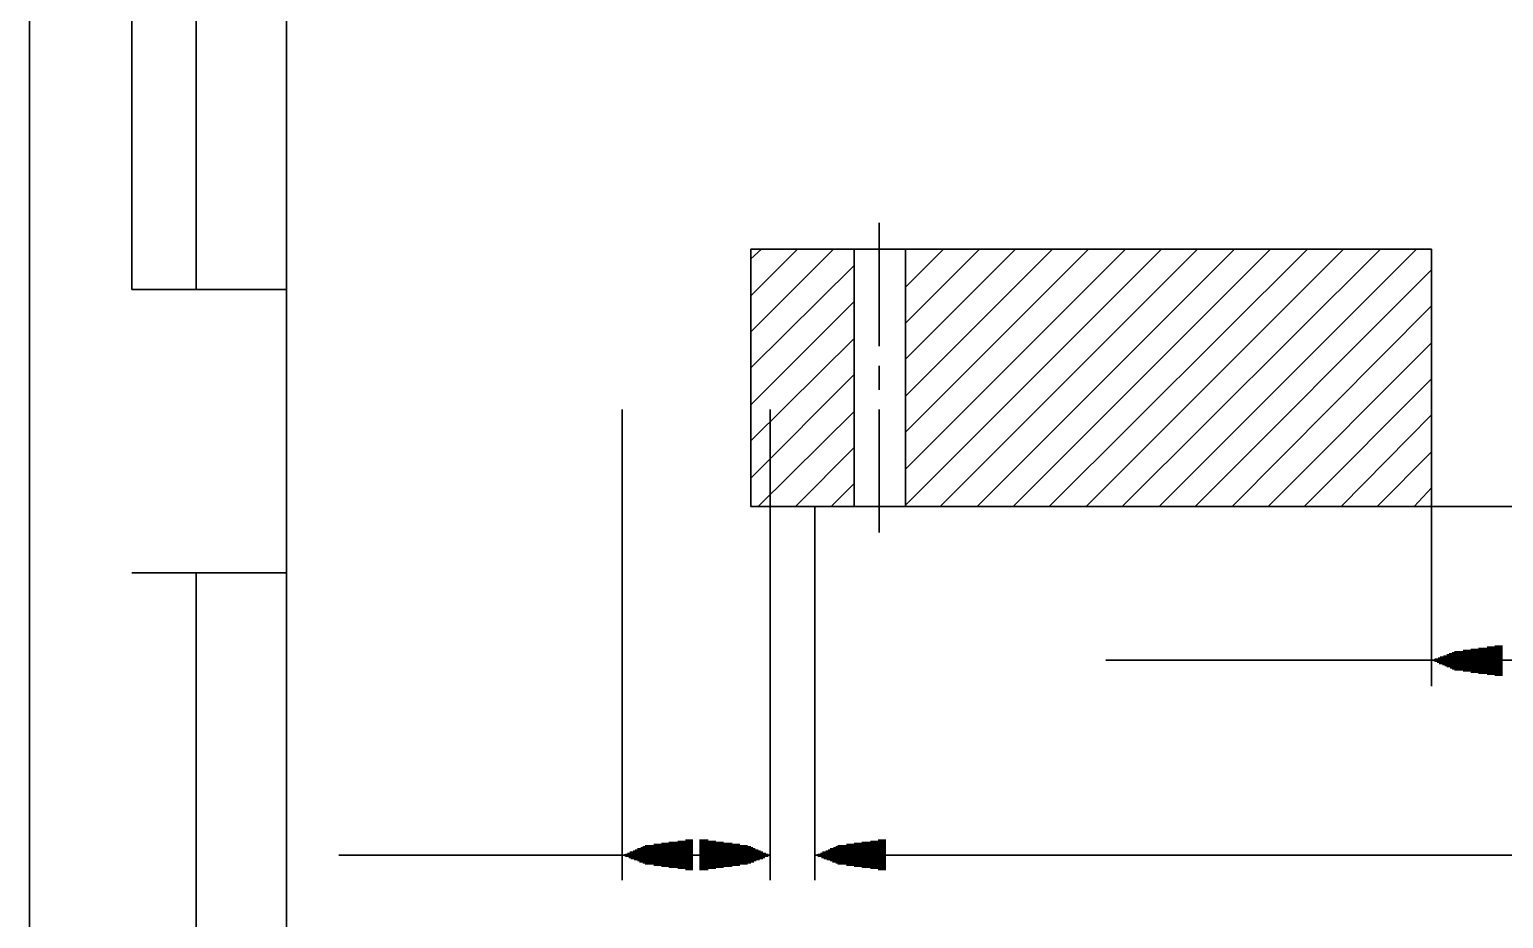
# Model space of a CAD drawing. Extents: x 1 to 210, y 1 to 298.
# Drawn here: x 0.5 to 115.1, y 123.8 to 192.8 of the extents above; entities that cross this region are included whole.
import ezdxf

# ---------------------------------------------------------------- set-up
doc = ezdxf.new("R2010")
doc.units = 0

msp = doc.modelspace()

# ---------------------------------------------------------------- linework, layer by layer
at = {"layer": 'P01887'}
msp.add_lwpolyline([(109.474003, 175.767997), (109.474003, 155.786658), (109.474003, 175.767997)], dxfattribs=at)
at = {"layer": 'P01888'}
msp.add_lwpolyline([(109.474003, 175.767997), (68.579998, 175.767997), (109.474003, 175.767997)], dxfattribs=at)
at = {"layer": 'P01892'}
msp.add_lwpolyline([(64.600665, 175.767997), (56.557331, 175.767997), (64.600665, 175.767997)], dxfattribs=at)
at = {"layer": 'P01893'}
msp.add_lwpolyline([(64.600665, 155.786658), (64.600665, 175.767997), (64.600665, 155.786658)], dxfattribs=at)
at = {"layer": 'P01896'}
msp.add_lwpolyline([(64.600665, 155.786658), (56.557331, 155.786658), (64.600665, 155.786658)], dxfattribs=at)
at = {"layer": 'P01897'}
msp.add_lwpolyline([(109.474003, 155.786658), (68.579998, 155.786658), (109.474003, 155.786658)], dxfattribs=at)
at = {"layer": 'P01898'}
msp.add_lwpolyline([(56.557331, 155.786658), (56.557331, 175.767997), (56.557331, 155.786658)], dxfattribs=at)
at = {"layer": 'P01902'}
msp.add_lwpolyline([(68.579998, 155.786658), (68.579998, 175.767997), (68.579998, 155.786658)], dxfattribs=at)
at = {"layer": 'P01904'}
msp.add_lwpolyline([(68.579998, 155.786658), (64.600665, 155.786658), (68.579998, 155.786658)], dxfattribs=at)
at = {"layer": 'P01905'}
msp.add_lwpolyline([(68.579998, 175.767997), (64.600665, 175.767997), (68.579998, 175.767997)], dxfattribs=at)
at = {"layer": 'P01907'}
msp.add_lwpolyline([(116.585993, 155.786658), (109.474003, 155.786658), (116.585993, 155.786658)], dxfattribs=at)
at = {"layer": 'P01913'}
msp.add_lwpolyline([(66.548, 153.754665), (66.548, 163.321997), (66.548, 153.754665)], dxfattribs=at)
at = {"layer": 'P01914'}
msp.add_lwpolyline([(66.548, 164.846), (66.548, 166.708666), (66.548, 164.846)], dxfattribs=at)
at = {"layer": 'P01915'}
msp.add_lwpolyline([(66.548, 168.232658), (66.548, 177.8), (66.548, 168.232658)], dxfattribs=at)
at = {"layer": 'P01945'}
msp.add_lwpolyline([(108.119326, 155.786658), (109.474003, 157.225997), (108.119326, 155.786658)], dxfattribs=at)
at = {"layer": 'P01947'}
msp.add_lwpolyline([(105.240669, 155.786658), (109.474003, 160.019991), (105.240669, 155.786658)], dxfattribs=at)
at = {"layer": 'P01948'}
msp.add_lwpolyline([(102.446665, 155.786658), (109.474003, 162.898659), (102.446665, 155.786658)], dxfattribs=at)
at = {"layer": 'P01949'}
msp.add_lwpolyline([(99.567997, 155.786658), (109.474003, 165.692664), (99.567997, 155.786658)], dxfattribs=at)
at = {"layer": 'P01950'}
msp.add_lwpolyline([(96.774003, 155.786658), (109.474003, 168.486658), (96.774003, 155.786658)], dxfattribs=at)
at = {"layer": 'P01951'}
msp.add_lwpolyline([(93.979998, 155.786658), (109.474003, 171.365326), (93.979998, 155.786658)], dxfattribs=at)
at = {"layer": 'P01952'}
msp.add_lwpolyline([(91.10133, 155.786658), (109.474003, 174.159331), (91.10133, 155.786658)], dxfattribs=at)
at = {"layer": 'P01953'}
msp.add_lwpolyline([(88.307331, 155.786658), (108.288664, 175.767997), (88.307331, 155.786658)], dxfattribs=at)
at = {"layer": 'P01954'}
msp.add_lwpolyline([(85.428663, 155.786658), (105.49467, 175.767997), (85.428663, 155.786658)], dxfattribs=at)
at = {"layer": 'P01955'}
msp.add_lwpolyline([(82.634663, 155.786658), (102.616002, 175.767997), (82.634663, 155.786658)], dxfattribs=at)
at = {"layer": 'P01956'}
msp.add_lwpolyline([(79.756001, 155.786658), (99.821997, 175.767997), (79.756001, 155.786658)], dxfattribs=at)
at = {"layer": 'P01957'}
msp.add_lwpolyline([(76.961996, 155.786658), (96.943329, 175.767997), (76.961996, 155.786658)], dxfattribs=at)
at = {"layer": 'P01958'}
msp.add_lwpolyline([(74.167997, 155.786658), (94.149335, 175.767997), (74.167997, 155.786658)], dxfattribs=at)
at = {"layer": 'P01959'}
msp.add_lwpolyline([(71.289334, 155.786658), (91.270667, 175.767997), (71.289334, 155.786658)], dxfattribs=at)
at = {"layer": 'P01960'}
msp.add_lwpolyline([(68.579998, 155.871332), (88.476662, 175.767997), (68.579998, 155.871332)], dxfattribs=at)
at = {"layer": 'P01961'}
msp.add_lwpolyline([(68.579998, 158.665326), (85.682663, 175.767997), (68.579998, 158.665326)], dxfattribs=at)
at = {"layer": 'P01962'}
msp.add_lwpolyline([(62.822667, 155.786658), (64.600665, 157.564661), (62.822667, 155.786658)], dxfattribs=at)
at = {"layer": 'P01963'}
msp.add_lwpolyline([(68.579998, 161.543994), (82.804, 175.767997), (68.579998, 161.543994)], dxfattribs=at)
at = {"layer": 'P01964'}
msp.add_lwpolyline([(68.579998, 164.337999), (80.009996, 175.767997), (68.579998, 164.337999)], dxfattribs=at)
at = {"layer": 'P01965'}
msp.add_lwpolyline([(60.028668, 155.786658), (64.600665, 160.358666), (60.028668, 155.786658)], dxfattribs=at)
at = {"layer": 'P01966'}
msp.add_lwpolyline([(57.15, 155.786658), (64.600665, 163.15266), (57.15, 155.786658)], dxfattribs=at)
at = {"layer": 'P01967'}
msp.add_lwpolyline([(68.579998, 167.216667), (77.131333, 175.767997), (68.579998, 167.216667)], dxfattribs=at)
at = {"layer": 'P01968'}
msp.add_lwpolyline([(68.579998, 170.010661), (74.337334, 175.767997), (68.579998, 170.010661)], dxfattribs=at)
at = {"layer": 'P01969'}
msp.add_lwpolyline([(56.557331, 157.987999), (64.600665, 166.031328), (56.557331, 157.987999)], dxfattribs=at)
at = {"layer": 'P01970'}
msp.add_lwpolyline([(56.557331, 160.866667), (64.600665, 168.825332), (56.557331, 160.866667)], dxfattribs=at)
at = {"layer": 'P01971'}
msp.add_lwpolyline([(68.579998, 172.804665), (71.543334, 175.767997), (68.579998, 172.804665)], dxfattribs=at)
at = {"layer": 'P01972'}
msp.add_lwpolyline([(68.579998, 175.683333), (68.664666, 175.767997), (68.579998, 175.683333)], dxfattribs=at)
at = {"layer": 'P01973'}
msp.add_lwpolyline([(56.557331, 163.660661), (64.600665, 171.704), (56.557331, 163.660661)], dxfattribs=at)
at = {"layer": 'P01974'}
msp.add_lwpolyline([(56.557331, 166.539329), (64.600665, 174.497994), (56.557331, 166.539329)], dxfattribs=at)
at = {"layer": 'P01975'}
msp.add_lwpolyline([(56.557331, 169.333333), (62.991999, 175.767997), (56.557331, 169.333333)], dxfattribs=at)
at = {"layer": 'P01976'}
msp.add_lwpolyline([(56.557331, 172.127327), (60.198, 175.767997), (56.557331, 172.127327)], dxfattribs=at)
at = {"layer": 'P01977'}
msp.add_lwpolyline([(56.557331, 175.005995), (57.404, 175.767997), (56.557331, 175.005995)], dxfattribs=at)
at = {"layer": 'P02007'}
msp.add_lwpolyline([(108.119326, 155.786658), (109.474003, 157.225997), (108.119326, 155.786658)], dxfattribs=at)
at = {"layer": 'P02009'}
msp.add_lwpolyline([(105.240669, 155.786658), (109.474003, 160.019991), (105.240669, 155.786658)], dxfattribs=at)
at = {"layer": 'P02010'}
msp.add_lwpolyline([(102.446665, 155.786658), (109.474003, 162.898659), (102.446665, 155.786658)], dxfattribs=at)
at = {"layer": 'P02011'}
msp.add_lwpolyline([(99.567997, 155.786658), (109.474003, 165.692664), (99.567997, 155.786658)], dxfattribs=at)
at = {"layer": 'P02012'}
msp.add_lwpolyline([(96.774003, 155.786658), (109.474003, 168.486658), (96.774003, 155.786658)], dxfattribs=at)
at = {"layer": 'P02013'}
msp.add_lwpolyline([(93.979998, 155.786658), (109.474003, 171.365326), (93.979998, 155.786658)], dxfattribs=at)
at = {"layer": 'P02014'}
msp.add_lwpolyline([(91.10133, 155.786658), (109.474003, 174.159331), (91.10133, 155.786658)], dxfattribs=at)
at = {"layer": 'P02015'}
msp.add_lwpolyline([(88.307331, 155.786658), (108.288664, 175.767997), (88.307331, 155.786658)], dxfattribs=at)
at = {"layer": 'P02016'}
msp.add_lwpolyline([(85.428663, 155.786658), (105.49467, 175.767997), (85.428663, 155.786658)], dxfattribs=at)
at = {"layer": 'P02017'}
msp.add_lwpolyline([(82.634663, 155.786658), (102.616002, 175.767997), (82.634663, 155.786658)], dxfattribs=at)
at = {"layer": 'P02018'}
msp.add_lwpolyline([(79.756001, 155.786658), (99.821997, 175.767997), (79.756001, 155.786658)], dxfattribs=at)
at = {"layer": 'P02019'}
msp.add_lwpolyline([(76.961996, 155.786658), (96.943329, 175.767997), (76.961996, 155.786658)], dxfattribs=at)
at = {"layer": 'P02020'}
msp.add_lwpolyline([(74.167997, 155.786658), (94.149335, 175.767997), (74.167997, 155.786658)], dxfattribs=at)
at = {"layer": 'P02021'}
msp.add_lwpolyline([(71.289334, 155.786658), (91.270667, 175.767997), (71.289334, 155.786658)], dxfattribs=at)
at = {"layer": 'P02022'}
msp.add_lwpolyline([(68.579998, 155.871332), (88.476662, 175.767997), (68.579998, 155.871332)], dxfattribs=at)
at = {"layer": 'P02023'}
msp.add_lwpolyline([(68.579998, 158.665326), (85.682663, 175.767997), (68.579998, 158.665326)], dxfattribs=at)
at = {"layer": 'P02024'}
msp.add_lwpolyline([(62.822667, 155.786658), (64.600665, 157.564661), (62.822667, 155.786658)], dxfattribs=at)
at = {"layer": 'P02025'}
msp.add_lwpolyline([(68.579998, 161.543994), (82.804, 175.767997), (68.579998, 161.543994)], dxfattribs=at)
at = {"layer": 'P02026'}
msp.add_lwpolyline([(68.579998, 164.337999), (80.009996, 175.767997), (68.579998, 164.337999)], dxfattribs=at)
at = {"layer": 'P02027'}
msp.add_lwpolyline([(60.028668, 155.786658), (64.600665, 160.358666), (60.028668, 155.786658)], dxfattribs=at)
at = {"layer": 'P02028'}
msp.add_lwpolyline([(57.15, 155.786658), (64.600665, 163.15266), (57.15, 155.786658)], dxfattribs=at)
at = {"layer": 'P02029'}
msp.add_lwpolyline([(68.579998, 167.216667), (77.131333, 175.767997), (68.579998, 167.216667)], dxfattribs=at)
at = {"layer": 'P02030'}
msp.add_lwpolyline([(68.579998, 170.010661), (74.337334, 175.767997), (68.579998, 170.010661)], dxfattribs=at)
at = {"layer": 'P02031'}
msp.add_lwpolyline([(56.557331, 157.987999), (64.600665, 166.031328), (56.557331, 157.987999)], dxfattribs=at)
at = {"layer": 'P02032'}
msp.add_lwpolyline([(56.557331, 160.866667), (64.600665, 168.825332), (56.557331, 160.866667)], dxfattribs=at)
at = {"layer": 'P02033'}
msp.add_lwpolyline([(68.579998, 172.804665), (71.543334, 175.767997), (68.579998, 172.804665)], dxfattribs=at)
at = {"layer": 'P02034'}
msp.add_lwpolyline([(68.579998, 175.683333), (68.664666, 175.767997), (68.579998, 175.683333)], dxfattribs=at)
at = {"layer": 'P02035'}
msp.add_lwpolyline([(56.557331, 163.660661), (64.600665, 171.704), (56.557331, 163.660661)], dxfattribs=at)
at = {"layer": 'P02036'}
msp.add_lwpolyline([(56.557331, 166.539329), (64.600665, 174.497994), (56.557331, 166.539329)], dxfattribs=at)
at = {"layer": 'P02037'}
msp.add_lwpolyline([(56.557331, 169.333333), (62.991999, 175.767997), (56.557331, 169.333333)], dxfattribs=at)
at = {"layer": 'P02038'}
msp.add_lwpolyline([(56.557331, 172.127327), (60.198, 175.767997), (56.557331, 172.127327)], dxfattribs=at)
at = {"layer": 'P02039'}
msp.add_lwpolyline([(56.557331, 175.005995), (57.404, 175.767997), (56.557331, 175.005995)], dxfattribs=at)
at = {"layer": 'P02043'}
msp.add_lwpolyline([(61.552665, 155.786658), (61.552665, 126.746), (61.552665, 155.786658)], dxfattribs=at)
at = {"layer": 'P02049'}
msp.add_lwpolyline([(46.566667, 163.321997), (46.566667, 126.746), (46.566667, 163.321997)], dxfattribs=at)
at = {"layer": 'P02050'}
msp.add_lwpolyline([(46.566667, 128.693329), (41.655998, 128.693329), (46.566667, 128.693329)], dxfattribs=at)
at = {"layer": 'P02051'}
msp.add_lwpolyline([(58.081333, 163.321997), (58.081333, 126.746), (58.081333, 163.321997)], dxfattribs=at)
at = {"layer": 'P02052'}
msp.add_lwpolyline([(41.655998, 128.693329), (24.553333, 128.693329), (41.655998, 128.693329)], dxfattribs=at)
at = {"layer": 'P02053'}
msp.add_lwpolyline([(109.474003, 155.786658), (109.474003, 141.816667), (109.474003, 155.786658)], dxfattribs=at)
at = {"layer": 'P02054'}
msp.add_lwpolyline([(109.474003, 143.848659), (104.563331, 143.848659), (109.474003, 143.848659)], dxfattribs=at)
at = {"layer": 'P02056'}
msp.add_lwpolyline([(104.563331, 143.848659), (84.158666, 143.848659), (104.563331, 143.848659)], dxfattribs=at)
at = {"layer": 'P02355'}
msp.add_lwpolyline([(66.463331, 129.878668), (67.056001, 129.878668)], dxfattribs=at)
at = {"layer": 'P02356'}
msp.add_lwpolyline([(65.870667, 129.793994), (67.056001, 129.793994)], dxfattribs=at)
at = {"layer": 'P02357'}
msp.add_lwpolyline([(65.193334, 129.709331), (67.056001, 129.709331)], dxfattribs=at)
at = {"layer": 'P02358'}
msp.add_lwpolyline([(64.600665, 129.624668), (67.056001, 129.624668)], dxfattribs=at)
at = {"layer": 'P02359'}
msp.add_lwpolyline([(64.008001, 129.539994), (67.056001, 129.539994)], dxfattribs=at)
at = {"layer": 'P02360'}
msp.add_lwpolyline([(63.330663, 129.45533), (67.056001, 129.45533)], dxfattribs=at)
at = {"layer": 'P02361'}
msp.add_lwpolyline([(63.161331, 129.370667), (67.056001, 129.370667)], dxfattribs=at)
at = {"layer": 'P02362'}
msp.add_lwpolyline([(62.991999, 129.285993), (67.056001, 129.285993)], dxfattribs=at)
at = {"layer": 'P02363'}
msp.add_lwpolyline([(62.737999, 129.20133), (67.056001, 129.20133)], dxfattribs=at)
at = {"layer": 'P02364'}
msp.add_lwpolyline([(62.568667, 129.116667), (67.056001, 129.116667)], dxfattribs=at)
at = {"layer": 'P02365'}
msp.add_lwpolyline([(62.39933, 129.031993), (67.056001, 129.031993)], dxfattribs=at)
at = {"layer": 'P02366'}
msp.add_lwpolyline([(62.145335, 128.947329), (67.056001, 128.947329)], dxfattribs=at)
at = {"layer": 'P02367'}
msp.add_lwpolyline([(61.975997, 128.862666), (67.056001, 128.862666)], dxfattribs=at)
at = {"layer": 'P02368'}
msp.add_lwpolyline([(61.806666, 128.777992), (67.056001, 128.777992)], dxfattribs=at)
at = {"layer": 'P02369'}
msp.add_lwpolyline([(61.552665, 128.693329), (67.056001, 128.693329)], dxfattribs=at)
at = {"layer": 'P02370'}
msp.add_lwpolyline([(61.806666, 128.608666), (67.056001, 128.608666)], dxfattribs=at)
at = {"layer": 'P02371'}
msp.add_lwpolyline([(62.060666, 128.523992), (67.056001, 128.523992)], dxfattribs=at)
at = {"layer": 'P02372'}
msp.add_lwpolyline([(62.229998, 128.439329), (67.056001, 128.439329)], dxfattribs=at)
at = {"layer": 'P02373'}
msp.add_lwpolyline([(62.483998, 128.354665), (67.056001, 128.354665)], dxfattribs=at)
at = {"layer": 'P02374'}
msp.add_lwpolyline([(62.737999, 128.269991), (67.056001, 128.269991)], dxfattribs=at)
at = {"layer": 'P02375'}
msp.add_lwpolyline([(62.907331, 128.185328), (67.056001, 128.185328)], dxfattribs=at)
at = {"layer": 'P02376'}
msp.add_lwpolyline([(63.161331, 128.100665), (67.056001, 128.100665)], dxfattribs=at)
at = {"layer": 'P02377'}
msp.add_lwpolyline([(63.330663, 128.015991), (67.056001, 128.015991)], dxfattribs=at)
at = {"layer": 'P02378'}
msp.add_lwpolyline([(64.008001, 127.931328), (67.056001, 127.931328)], dxfattribs=at)
at = {"layer": 'P02379'}
msp.add_lwpolyline([(64.600665, 127.846665), (67.056001, 127.846665)], dxfattribs=at)
at = {"layer": 'P02380'}
msp.add_lwpolyline([(65.193334, 127.762001), (67.056001, 127.762001)], dxfattribs=at)
at = {"layer": 'P02381'}
msp.add_lwpolyline([(65.870667, 127.677327), (67.056001, 127.677327)], dxfattribs=at)
at = {"layer": 'P02382'}
msp.add_lwpolyline([(66.463331, 127.592664), (67.056001, 127.592664), (66.463331, 127.592664)], dxfattribs=at)
at = {"layer": 'P02383'}
msp.add_lwpolyline([(61.552665, 128.693329), (66.548, 129.370667), (61.552665, 128.693329)], dxfattribs=at)
at = {"layer": 'P02384'}
msp.add_lwpolyline([(66.548, 129.370667), (66.039999, 128.693329), (66.548, 129.370667)], dxfattribs=at)
at = {"layer": 'P02385'}
msp.add_lwpolyline([(66.039999, 128.693329), (66.548, 128.015991), (66.039999, 128.693329)], dxfattribs=at)
at = {"layer": 'P02386'}
msp.add_lwpolyline([(66.548, 128.015991), (61.552665, 128.693329), (66.548, 128.015991)], dxfattribs=at)
at = {"layer": 'P02387'}
msp.add_lwpolyline([(65.95533, 129.285993), (66.548, 129.285993)], dxfattribs=at)
at = {"layer": 'P02388'}
msp.add_lwpolyline([(65.362666, 129.20133), (66.463331, 129.20133)], dxfattribs=at)
at = {"layer": 'P02389'}
msp.add_lwpolyline([(64.685334, 129.116667), (66.378663, 129.116667)], dxfattribs=at)
at = {"layer": 'P02390'}
msp.add_lwpolyline([(64.092664, 129.031993), (66.293999, 129.031993)], dxfattribs=at)
at = {"layer": 'P02391'}
msp.add_lwpolyline([(63.5, 128.947329), (66.293999, 128.947329)], dxfattribs=at)
at = {"layer": 'P02392'}
msp.add_lwpolyline([(62.822667, 128.862666), (66.209331, 128.862666)], dxfattribs=at)
at = {"layer": 'P02393'}
msp.add_lwpolyline([(62.229998, 128.777992), (66.124668, 128.777992), (62.229998, 128.777992)], dxfattribs=at)
at = {"layer": 'P02394'}
msp.add_lwpolyline([(61.552665, 128.693329), (66.039999, 128.693329)], dxfattribs=at)
at = {"layer": 'P02395'}
msp.add_lwpolyline([(62.229998, 128.608666), (66.124668, 128.608666)], dxfattribs=at)
at = {"layer": 'P02396'}
msp.add_lwpolyline([(62.822667, 128.523992), (66.209331, 128.523992)], dxfattribs=at)
at = {"layer": 'P02397'}
msp.add_lwpolyline([(63.5, 128.439329), (66.293999, 128.439329)], dxfattribs=at)
at = {"layer": 'P02398'}
msp.add_lwpolyline([(64.092664, 128.354665), (66.293999, 128.354665)], dxfattribs=at)
at = {"layer": 'P02399'}
msp.add_lwpolyline([(64.685334, 128.269991), (66.378663, 128.269991)], dxfattribs=at)
at = {"layer": 'P02400'}
msp.add_lwpolyline([(65.362666, 128.185328), (66.463331, 128.185328)], dxfattribs=at)
at = {"layer": 'P02401'}
msp.add_lwpolyline([(65.95533, 128.100665), (66.548, 128.100665), (65.95533, 128.100665)], dxfattribs=at)
at = {"layer": 'P02449'}
msp.add_lwpolyline([(61.552665, 128.693329), (171.534663, 128.693329), (61.552665, 128.693329)], dxfattribs=at)
at = {"layer": 'P02545'}
msp.add_lwpolyline([(51.477333, 129.878668), (52.069997, 129.878668)], dxfattribs=at)
at = {"layer": 'P02546'}
msp.add_lwpolyline([(50.884663, 129.793994), (52.069997, 129.793994)], dxfattribs=at)
at = {"layer": 'P02547'}
msp.add_lwpolyline([(50.207331, 129.709331), (52.069997, 129.709331)], dxfattribs=at)
at = {"layer": 'P02548'}
msp.add_lwpolyline([(49.614666, 129.624668), (52.069997, 129.624668)], dxfattribs=at)
at = {"layer": 'P02549'}
msp.add_lwpolyline([(49.021997, 129.539994), (52.069997, 129.539994)], dxfattribs=at)
at = {"layer": 'P02550'}
msp.add_lwpolyline([(48.344664, 129.45533), (52.069997, 129.45533)], dxfattribs=at)
at = {"layer": 'P02551'}
msp.add_lwpolyline([(48.175332, 129.370667), (52.069997, 129.370667)], dxfattribs=at)
at = {"layer": 'P02552'}
msp.add_lwpolyline([(48.006001, 129.285993), (52.069997, 129.285993)], dxfattribs=at)
at = {"layer": 'P02553'}
msp.add_lwpolyline([(47.752, 129.20133), (52.069997, 129.20133)], dxfattribs=at)
at = {"layer": 'P02554'}
msp.add_lwpolyline([(47.582663, 129.116667), (52.069997, 129.116667)], dxfattribs=at)
at = {"layer": 'P02555'}
msp.add_lwpolyline([(47.413331, 129.031993), (52.069997, 129.031993)], dxfattribs=at)
at = {"layer": 'P02556'}
msp.add_lwpolyline([(47.159331, 128.947329), (52.069997, 128.947329)], dxfattribs=at)
at = {"layer": 'P02557'}
msp.add_lwpolyline([(46.989999, 128.862666), (52.069997, 128.862666)], dxfattribs=at)
at = {"layer": 'P02558'}
msp.add_lwpolyline([(46.820667, 128.777992), (52.069997, 128.777992)], dxfattribs=at)
at = {"layer": 'P02559'}
msp.add_lwpolyline([(46.566667, 128.693329), (52.069997, 128.693329)], dxfattribs=at)
at = {"layer": 'P02560'}
msp.add_lwpolyline([(46.820667, 128.608666), (52.069997, 128.608666)], dxfattribs=at)
at = {"layer": 'P02561'}
msp.add_lwpolyline([(47.074668, 128.523992), (52.069997, 128.523992)], dxfattribs=at)
at = {"layer": 'P02562'}
msp.add_lwpolyline([(47.243999, 128.439329), (52.069997, 128.439329)], dxfattribs=at)
at = {"layer": 'P02563'}
msp.add_lwpolyline([(47.498, 128.354665), (52.069997, 128.354665)], dxfattribs=at)
at = {"layer": 'P02564'}
msp.add_lwpolyline([(47.752, 128.269991), (52.069997, 128.269991)], dxfattribs=at)
at = {"layer": 'P02565'}
msp.add_lwpolyline([(47.921332, 128.185328), (52.069997, 128.185328)], dxfattribs=at)
at = {"layer": 'P02566'}
msp.add_lwpolyline([(48.175332, 128.100665), (52.069997, 128.100665)], dxfattribs=at)
at = {"layer": 'P02567'}
msp.add_lwpolyline([(48.344664, 128.015991), (52.069997, 128.015991)], dxfattribs=at)
at = {"layer": 'P02568'}
msp.add_lwpolyline([(49.021997, 127.931328), (52.069997, 127.931328)], dxfattribs=at)
at = {"layer": 'P02569'}
msp.add_lwpolyline([(49.614666, 127.846665), (52.069997, 127.846665)], dxfattribs=at)
at = {"layer": 'P02570'}
msp.add_lwpolyline([(50.207331, 127.762001), (52.069997, 127.762001)], dxfattribs=at)
at = {"layer": 'P02571'}
msp.add_lwpolyline([(50.884663, 127.677327), (52.069997, 127.677327)], dxfattribs=at)
at = {"layer": 'P02572'}
msp.add_lwpolyline([(51.477333, 127.592664), (52.069997, 127.592664), (51.477333, 127.592664)], dxfattribs=at)
at = {"layer": 'P02573'}
msp.add_lwpolyline([(46.566667, 128.693329), (51.562001, 129.370667), (46.566667, 128.693329)], dxfattribs=at)
at = {"layer": 'P02574'}
msp.add_lwpolyline([(51.562001, 129.370667), (51.054, 128.693329), (51.562001, 129.370667)], dxfattribs=at)
at = {"layer": 'P02575'}
msp.add_lwpolyline([(51.054, 128.693329), (51.562001, 128.015991), (51.054, 128.693329)], dxfattribs=at)
at = {"layer": 'P02576'}
msp.add_lwpolyline([(51.562001, 128.015991), (46.566667, 128.693329), (51.562001, 128.015991)], dxfattribs=at)
at = {"layer": 'P02577'}
msp.add_lwpolyline([(50.969332, 129.285993), (51.562001, 129.285993)], dxfattribs=at)
at = {"layer": 'P02578'}
msp.add_lwpolyline([(50.376668, 129.20133), (51.477333, 129.20133)], dxfattribs=at)
at = {"layer": 'P02579'}
msp.add_lwpolyline([(49.69933, 129.116667), (51.392664, 129.116667)], dxfattribs=at)
at = {"layer": 'P02580'}
msp.add_lwpolyline([(49.106666, 129.031993), (51.308001, 129.031993)], dxfattribs=at)
at = {"layer": 'P02581'}
msp.add_lwpolyline([(48.514002, 128.947329), (51.308001, 128.947329)], dxfattribs=at)
at = {"layer": 'P02582'}
msp.add_lwpolyline([(47.836663, 128.862666), (51.223332, 128.862666)], dxfattribs=at)
at = {"layer": 'P02583'}
msp.add_lwpolyline([(47.243999, 128.777992), (51.138664, 128.777992), (47.243999, 128.777992)], dxfattribs=at)
at = {"layer": 'P02584'}
msp.add_lwpolyline([(46.566667, 128.693329), (51.054, 128.693329)], dxfattribs=at)
at = {"layer": 'P02585'}
msp.add_lwpolyline([(47.243999, 128.608666), (51.138664, 128.608666)], dxfattribs=at)
at = {"layer": 'P02586'}
msp.add_lwpolyline([(47.836663, 128.523992), (51.223332, 128.523992)], dxfattribs=at)
at = {"layer": 'P02587'}
msp.add_lwpolyline([(48.514002, 128.439329), (51.308001, 128.439329)], dxfattribs=at)
at = {"layer": 'P02588'}
msp.add_lwpolyline([(49.106666, 128.354665), (51.308001, 128.354665)], dxfattribs=at)
at = {"layer": 'P02589'}
msp.add_lwpolyline([(49.69933, 128.269991), (51.392664, 128.269991)], dxfattribs=at)
at = {"layer": 'P02590'}
msp.add_lwpolyline([(50.376668, 128.185328), (51.477333, 128.185328)], dxfattribs=at)
at = {"layer": 'P02591'}
msp.add_lwpolyline([(50.969332, 128.100665), (51.562001, 128.100665), (50.969332, 128.100665)], dxfattribs=at)
at = {"layer": 'P02592'}
msp.add_lwpolyline([(52.577998, 129.878668), (53.25533, 129.878668)], dxfattribs=at)
at = {"layer": 'P02593'}
msp.add_lwpolyline([(52.577998, 129.793994), (53.848, 129.793994)], dxfattribs=at)
at = {"layer": 'P02594'}
msp.add_lwpolyline([(52.577998, 129.709331), (54.440664, 129.709331)], dxfattribs=at)
at = {"layer": 'P02595'}
msp.add_lwpolyline([(52.577998, 129.624668), (55.117997, 129.624668)], dxfattribs=at)
at = {"layer": 'P02596'}
msp.add_lwpolyline([(52.577998, 129.539994), (55.710666, 129.539994)], dxfattribs=at)
at = {"layer": 'P02597'}
msp.add_lwpolyline([(52.577998, 129.45533), (56.30333, 129.45533)], dxfattribs=at)
at = {"layer": 'P02598'}
msp.add_lwpolyline([(52.577998, 129.370667), (56.557331, 129.370667)], dxfattribs=at)
at = {"layer": 'P02599'}
msp.add_lwpolyline([(52.577998, 129.285993), (56.726668, 129.285993)], dxfattribs=at)
at = {"layer": 'P02600'}
msp.add_lwpolyline([(52.577998, 129.20133), (56.896, 129.20133)], dxfattribs=at)
at = {"layer": 'P02601'}
msp.add_lwpolyline([(52.577998, 129.116667), (57.15, 129.116667)], dxfattribs=at)
at = {"layer": 'P02602'}
msp.add_lwpolyline([(52.577998, 129.031993), (57.319332, 129.031993)], dxfattribs=at)
at = {"layer": 'P02603'}
msp.add_lwpolyline([(52.577998, 128.947329), (57.488664, 128.947329)], dxfattribs=at)
at = {"layer": 'P02604'}
msp.add_lwpolyline([(52.577998, 128.862666), (57.742664, 128.862666)], dxfattribs=at)
at = {"layer": 'P02605'}
msp.add_lwpolyline([(52.577998, 128.777992), (57.912001, 128.777992)], dxfattribs=at)
at = {"layer": 'P02606'}
msp.add_lwpolyline([(52.577998, 128.693329), (58.081333, 128.693329)], dxfattribs=at)
at = {"layer": 'P02607'}
msp.add_lwpolyline([(52.577998, 128.608666), (57.912001, 128.608666)], dxfattribs=at)
at = {"layer": 'P02608'}
msp.add_lwpolyline([(52.577998, 128.523992), (57.658001, 128.523992)], dxfattribs=at)
at = {"layer": 'P02609'}
msp.add_lwpolyline([(52.577998, 128.439329), (57.488664, 128.439329)], dxfattribs=at)
at = {"layer": 'P02610'}
msp.add_lwpolyline([(52.577998, 128.354665), (57.234663, 128.354665)], dxfattribs=at)
at = {"layer": 'P02611'}
msp.add_lwpolyline([(52.577998, 128.269991), (56.980663, 128.269991)], dxfattribs=at)
at = {"layer": 'P02612'}
msp.add_lwpolyline([(52.577998, 128.185328), (56.811331, 128.185328)], dxfattribs=at)
at = {"layer": 'P02613'}
msp.add_lwpolyline([(52.577998, 128.100665), (56.557331, 128.100665)], dxfattribs=at)
at = {"layer": 'P02614'}
msp.add_lwpolyline([(52.577998, 128.015991), (56.30333, 128.015991)], dxfattribs=at)
at = {"layer": 'P02615'}
msp.add_lwpolyline([(52.577998, 127.931328), (55.710666, 127.931328)], dxfattribs=at)
at = {"layer": 'P02616'}
msp.add_lwpolyline([(52.577998, 127.846665), (55.117997, 127.846665)], dxfattribs=at)
at = {"layer": 'P02617'}
msp.add_lwpolyline([(52.577998, 127.762001), (54.440664, 127.762001)], dxfattribs=at)
at = {"layer": 'P02618'}
msp.add_lwpolyline([(52.577998, 127.677327), (53.848, 127.677327)], dxfattribs=at)
at = {"layer": 'P02619'}
msp.add_lwpolyline([(52.577998, 127.592664), (53.25533, 127.592664), (52.577998, 127.592664)], dxfattribs=at)
at = {"layer": 'P02620'}
msp.add_lwpolyline([(58.081333, 128.693329), (53.085998, 128.015991), (58.081333, 128.693329)], dxfattribs=at)
at = {"layer": 'P02621'}
msp.add_lwpolyline([(53.085998, 128.015991), (53.593999, 128.693329), (53.085998, 128.015991)], dxfattribs=at)
at = {"layer": 'P02622'}
msp.add_lwpolyline([(53.593999, 128.693329), (53.085998, 129.370667), (53.593999, 128.693329)], dxfattribs=at)
at = {"layer": 'P02623'}
msp.add_lwpolyline([(53.085998, 129.370667), (58.081333, 128.693329), (53.085998, 129.370667)], dxfattribs=at)
at = {"layer": 'P02624'}
msp.add_lwpolyline([(53.593999, 128.693329), (58.081333, 128.693329)], dxfattribs=at)
at = {"layer": 'P02625'}
msp.add_lwpolyline([(53.593999, 128.608666), (57.488664, 128.608666)], dxfattribs=at)
at = {"layer": 'P02626'}
msp.add_lwpolyline([(53.509331, 128.523992), (56.896, 128.523992)], dxfattribs=at)
at = {"layer": 'P02627'}
msp.add_lwpolyline([(53.424668, 128.439329), (56.218667, 128.439329)], dxfattribs=at)
at = {"layer": 'P02628'}
msp.add_lwpolyline([(53.339999, 128.354665), (55.625997, 128.354665)], dxfattribs=at)
at = {"layer": 'P02629'}
msp.add_lwpolyline([(53.339999, 128.269991), (55.033333, 128.269991)], dxfattribs=at)
at = {"layer": 'P02630'}
msp.add_lwpolyline([(53.25533, 128.185328), (54.356001, 128.185328)], dxfattribs=at)
at = {"layer": 'P02631'}
msp.add_lwpolyline([(53.170667, 128.100665), (53.763331, 128.100665), (53.170667, 128.100665)], dxfattribs=at)
at = {"layer": 'P02632'}
msp.add_lwpolyline([(53.170667, 129.285993), (53.763331, 129.285993)], dxfattribs=at)
at = {"layer": 'P02633'}
msp.add_lwpolyline([(53.25533, 129.20133), (54.356001, 129.20133)], dxfattribs=at)
at = {"layer": 'P02634'}
msp.add_lwpolyline([(53.339999, 129.116667), (55.033333, 129.116667)], dxfattribs=at)
at = {"layer": 'P02635'}
msp.add_lwpolyline([(53.339999, 129.031993), (55.625997, 129.031993)], dxfattribs=at)
at = {"layer": 'P02636'}
msp.add_lwpolyline([(53.424668, 128.947329), (56.218667, 128.947329)], dxfattribs=at)
at = {"layer": 'P02637'}
msp.add_lwpolyline([(53.509331, 128.862666), (56.896, 128.862666)], dxfattribs=at)
at = {"layer": 'P02638'}
msp.add_lwpolyline([(53.593999, 128.777992), (57.488664, 128.777992), (53.593999, 128.777992)], dxfattribs=at)
at = {"layer": 'P02639'}
msp.add_lwpolyline([(46.566667, 128.693329), (58.081333, 128.693329), (46.566667, 128.693329)], dxfattribs=at)
at = {"layer": 'P02640'}
msp.add_lwpolyline([(114.384663, 144.949324), (114.977327, 144.949324)], dxfattribs=at)
at = {"layer": 'P02641'}
msp.add_lwpolyline([(113.791999, 144.864661), (114.977327, 144.864661)], dxfattribs=at)
at = {"layer": 'P02642'}
msp.add_lwpolyline([(113.114661, 144.779998), (114.977327, 144.779998)], dxfattribs=at)
at = {"layer": 'P02643'}
msp.add_lwpolyline([(112.521997, 144.695324), (114.977327, 144.695324)], dxfattribs=at)
at = {"layer": 'P02644'}
msp.add_lwpolyline([(111.929333, 144.610661), (114.977327, 144.610661)], dxfattribs=at)
at = {"layer": 'P02645'}
msp.add_lwpolyline([(111.251995, 144.525997), (114.977327, 144.525997)], dxfattribs=at)
at = {"layer": 'P02646'}
msp.add_lwpolyline([(111.082668, 144.441334), (114.977327, 144.441334)], dxfattribs=at)
at = {"layer": 'P02647'}
msp.add_lwpolyline([(110.828668, 144.35666), (114.977327, 144.35666)], dxfattribs=at)
at = {"layer": 'P02648'}
msp.add_lwpolyline([(110.659331, 144.271997), (114.977327, 144.271997)], dxfattribs=at)
at = {"layer": 'P02649'}
msp.add_lwpolyline([(110.40533, 144.187334), (114.977327, 144.187334)], dxfattribs=at)
at = {"layer": 'P02650'}
msp.add_lwpolyline([(110.15133, 144.10266), (114.977327, 144.10266)], dxfattribs=at)
at = {"layer": 'P02651'}
msp.add_lwpolyline([(109.981993, 144.017997), (114.977327, 144.017997)], dxfattribs=at)
at = {"layer": 'P02652'}
msp.add_lwpolyline([(109.727992, 143.933333), (114.977327, 143.933333)], dxfattribs=at)
at = {"layer": 'P02653'}
msp.add_lwpolyline([(109.474003, 143.848659), (114.977327, 143.848659)], dxfattribs=at)
at = {"layer": 'P02654'}
msp.add_lwpolyline([(109.727992, 143.763996), (114.977327, 143.763996)], dxfattribs=at)
at = {"layer": 'P02655'}
msp.add_lwpolyline([(109.897329, 143.679333), (114.977327, 143.679333)], dxfattribs=at)
at = {"layer": 'P02656'}
msp.add_lwpolyline([(110.066667, 143.594659), (114.977327, 143.594659)], dxfattribs=at)
at = {"layer": 'P02657'}
msp.add_lwpolyline([(110.320667, 143.509996), (114.977327, 143.509996)], dxfattribs=at)
at = {"layer": 'P02658'}
msp.add_lwpolyline([(110.489994, 143.425332), (114.977327, 143.425332)], dxfattribs=at)
at = {"layer": 'P02659'}
msp.add_lwpolyline([(110.659331, 143.340658), (114.977327, 143.340658)], dxfattribs=at)
at = {"layer": 'P02660'}
msp.add_lwpolyline([(110.913331, 143.255995), (114.977327, 143.255995)], dxfattribs=at)
at = {"layer": 'P02661'}
msp.add_lwpolyline([(111.082668, 143.171332), (114.977327, 143.171332)], dxfattribs=at)
at = {"layer": 'P02662'}
msp.add_lwpolyline([(111.251995, 143.086658), (114.977327, 143.086658)], dxfattribs=at)
at = {"layer": 'P02663'}
msp.add_lwpolyline([(111.929333, 143.001995), (114.977327, 143.001995)], dxfattribs=at)
at = {"layer": 'P02664'}
msp.add_lwpolyline([(112.521997, 142.917332), (114.977327, 142.917332)], dxfattribs=at)
at = {"layer": 'P02665'}
msp.add_lwpolyline([(113.114661, 142.832658), (114.977327, 142.832658)], dxfattribs=at)
at = {"layer": 'P02666'}
msp.add_lwpolyline([(113.791999, 142.747994), (114.977327, 142.747994)], dxfattribs=at)
at = {"layer": 'P02667'}
msp.add_lwpolyline([(114.384663, 142.663331), (114.977327, 142.663331), (114.384663, 142.663331)], dxfattribs=at)
at = {"layer": 'P02668'}
msp.add_lwpolyline([(109.474003, 143.848659), (114.469326, 144.441334), (109.474003, 143.848659)], dxfattribs=at)
at = {"layer": 'P02669'}
msp.add_lwpolyline([(114.469326, 144.441334), (113.961326, 143.848659), (114.469326, 144.441334)], dxfattribs=at)
at = {"layer": 'P02670'}
msp.add_lwpolyline([(113.961326, 143.848659), (114.469326, 143.171332), (113.961326, 143.848659)], dxfattribs=at)
at = {"layer": 'P02671'}
msp.add_lwpolyline([(114.469326, 143.171332), (109.474003, 143.848659), (114.469326, 143.171332)], dxfattribs=at)
at = {"layer": 'P02672'}
msp.add_lwpolyline([(113.791999, 144.35666), (114.469326, 144.35666)], dxfattribs=at)
at = {"layer": 'P02673'}
msp.add_lwpolyline([(113.114661, 144.271997), (114.384663, 144.271997)], dxfattribs=at)
at = {"layer": 'P02674'}
msp.add_lwpolyline([(112.35266, 144.187334), (114.3, 144.187334)], dxfattribs=at)
at = {"layer": 'P02675'}
msp.add_lwpolyline([(111.675332, 144.10266), (114.215326, 144.10266)], dxfattribs=at)
at = {"layer": 'P02676'}
msp.add_lwpolyline([(110.913331, 144.017997), (114.130663, 144.017997)], dxfattribs=at)
at = {"layer": 'P02677'}
msp.add_lwpolyline([(110.235993, 143.933333), (114.046, 143.933333), (110.235993, 143.933333)], dxfattribs=at)
at = {"layer": 'P02678'}
msp.add_lwpolyline([(109.474003, 143.848659), (113.961326, 143.848659)], dxfattribs=at)
at = {"layer": 'P02679'}
msp.add_lwpolyline([(110.15133, 143.763996), (114.046, 143.763996)], dxfattribs=at)
at = {"layer": 'P02680'}
msp.add_lwpolyline([(110.743994, 143.679333), (114.130663, 143.679333)], dxfattribs=at)
at = {"layer": 'P02681'}
msp.add_lwpolyline([(111.421332, 143.594659), (114.215326, 143.594659)], dxfattribs=at)
at = {"layer": 'P02682'}
msp.add_lwpolyline([(112.013996, 143.509996), (114.215326, 143.509996)], dxfattribs=at)
at = {"layer": 'P02683'}
msp.add_lwpolyline([(112.60666, 143.425332), (114.3, 143.425332)], dxfattribs=at)
at = {"layer": 'P02684'}
msp.add_lwpolyline([(113.283998, 143.340658), (114.384663, 143.340658)], dxfattribs=at)
at = {"layer": 'P02685'}
msp.add_lwpolyline([(113.876662, 143.255995), (114.469326, 143.255995), (113.876662, 143.255995)], dxfattribs=at)
at = {"layer": 'P02732'}
msp.add_lwpolyline([(109.474003, 143.848659), (123.613331, 143.848659), (109.474003, 143.848659)], dxfattribs=at)
at = {"layer": 'P02733'}
msp.add_lwpolyline([(0.508, 0.592664), (0.508, 297.603326), (0.508, 0.592664)], dxfattribs=at)
at = {"layer": 'P02737'}
msp.add_lwpolyline([(20.489333, 5.588009), (20.489333, 292.607992), (20.489333, 5.588009)], dxfattribs=at)
at = {"layer": 'P02770'}
msp.add_lwpolyline([(13.462, 5.588009), (13.462, 150.621997), (13.462, 5.588009)], dxfattribs=at)
at = {"layer": 'P02771'}
msp.add_lwpolyline([(20.489333, 150.621997), (8.466667, 150.621997), (20.489333, 150.621997)], dxfattribs=at)
at = {"layer": 'P02776'}
msp.add_lwpolyline([(8.466667, 172.635328), (8.466667, 292.607992), (8.466667, 172.635328)], dxfattribs=at)
at = {"layer": 'P02777'}
msp.add_lwpolyline([(13.462, 172.635328), (13.462, 292.607992), (13.462, 172.635328)], dxfattribs=at)
at = {"layer": 'P02778'}
msp.add_lwpolyline([(20.489333, 172.635328), (8.466667, 172.635328), (20.489333, 172.635328)], dxfattribs=at)

doc.saveas('drawing.dxf')
